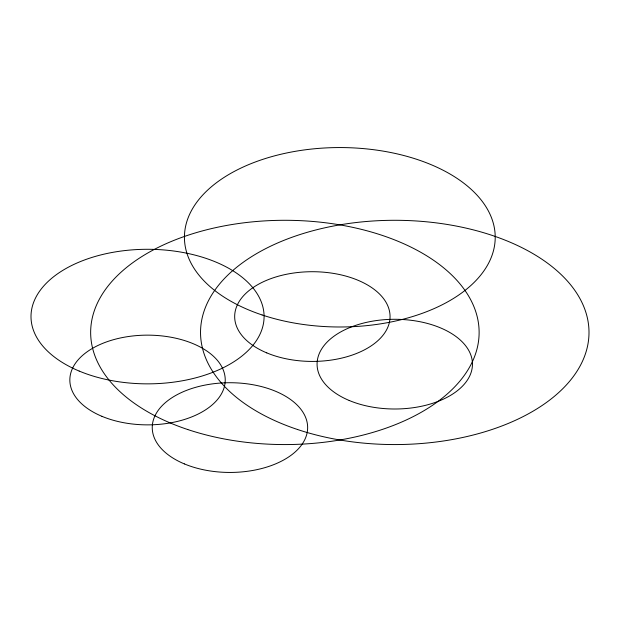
<?xml version="1.0" encoding="UTF-8"?>
<svg xmlns="http://www.w3.org/2000/svg" width="620" height="620" viewBox="0 0 620 620"><rect width="100%" height="100%" fill="white"/><g stroke="black" fill="none" stroke-linecap="round" stroke-linejoin="round"><path stroke-width="0.93" d="M297.647 429.544A194.238 112.142 0 0 0 589 332.428A194.238 112.142 0 0 0 297.647 235.313A194.238 112.142 0 0 0 297.647 429.544M184.357 463.907A77.694 44.857 0 0 0 307.226 432.218A77.694 44.857 0 0 0 198.261 386.624A77.694 44.857 0 0 0 184.357 463.907M266.771 352.888A77.694 44.857 0 0 0 389.639 321.199A77.694 44.857 0 0 0 280.666 275.613A77.694 44.857 0 0 0 266.771 352.888M262.128 314.968A155.388 89.714 0 0 0 495.217 237.274A155.388 89.714 0 0 0 262.128 159.58A155.388 89.714 0 0 0 262.128 314.968M187.767 429.544A194.238 112.142 0 0 0 479.121 332.428A194.238 112.142 0 0 0 187.767 235.313A194.238 112.142 0 0 0 187.767 429.544M349.176 400.466A77.694 44.857 0 0 0 472.045 368.776A77.694 44.857 0 0 0 363.072 323.19A77.694 44.857 0 0 0 349.176 400.466M101.951 416.33A77.694 44.857 0 0 0 224.82 384.64A77.694 44.857 0 0 0 115.855 339.047A77.694 44.857 0 0 0 101.951 416.33M79.159 371.054A116.544 67.285 0 0 0 263.461 323.516A116.544 67.285 0 0 0 100.006 255.138A116.544 67.285 0 0 0 79.159 371.054"/></g></svg>
